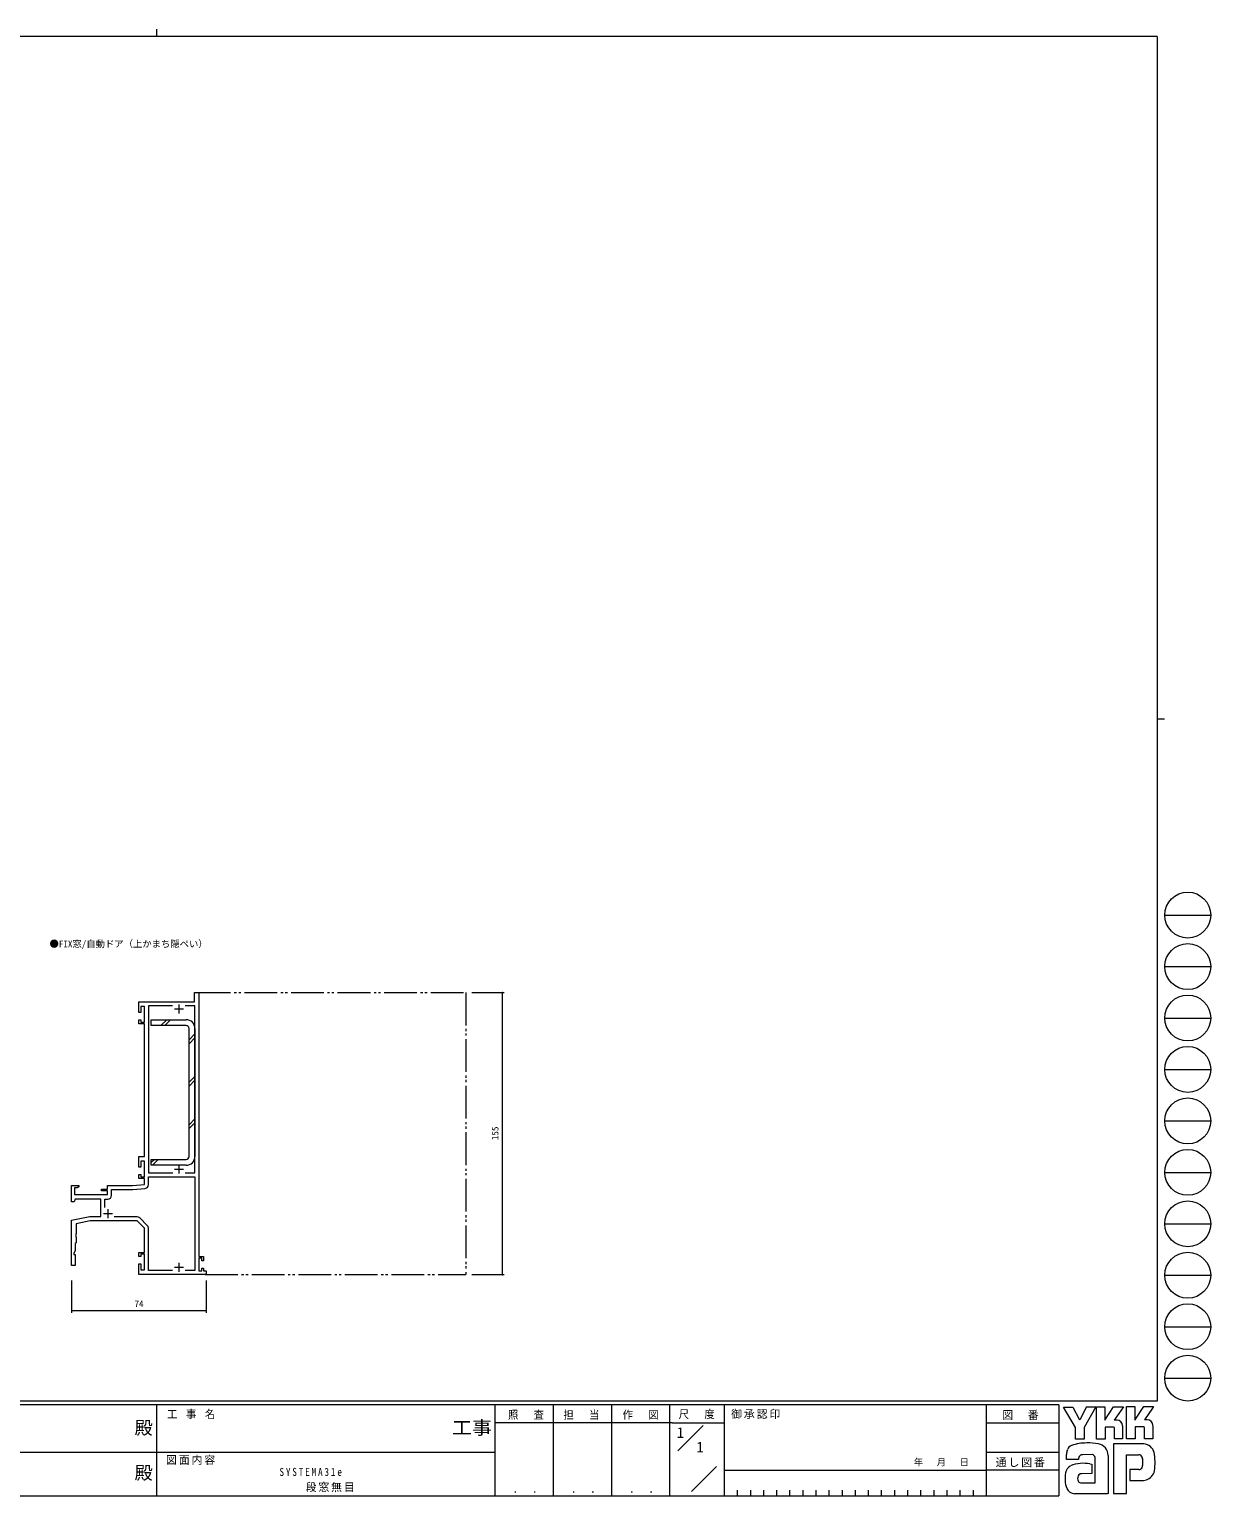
# Model space of a CAD drawing. Units: millimetres, scale not verified. Extents: x -594 to 539, y -420 to 386.
# Drawn here: x -110 to 539, y -420 to 386 of the extents above; entities that cross this region are included whole.
import ezdxf
from ezdxf.enums import TextEntityAlignment as Align

# ---------------------------------------------------------------- set-up
doc = ezdxf.new("R2010")
doc.units = ezdxf.units.MM
doc.header["$LTSCALE"] = 2
doc.linetypes.add('DOUBLE_CHAIN2', pattern=[12.8, 9, -1, 0.6, -0.6, 0.6, -1])
for name, color, linetype, lineweight in [('0-1_YKK_ZWAK', 7, 'Continuous', 9), ('0-3_YKK_D', 6, 'Continuous', 9), ('0-4_YKK_11', 7, 'Continuous', 9), ('0-5_YKK_12', 2, 'DOUBLE_CHAIN2', 9), ('0-6_YKK_13', 4, 'Continuous', 9)]:
    doc.layers.add(name, color=color, linetype=linetype, lineweight=lineweight)
doc.layers.add('0-2_USER1', color=4, linetype='Continuous')
doc.styles.add('ＭＳ ゴシック', font='')
doc.styles.get('ＭＳ ゴシック').set_extended_font_data('MS Gothic')

msp = doc.modelspace()

# ---------------------------------------------------------------- linework, layer by layer
at = {"layer": '0-1_YKK_ZWAK'}
for p, q in [((510, 382), (-590, 382)), ((-39.98, 386), (-39.98, 382)), ((510, 382), (510, -368)), ((510, 7), (514, 7)), ((514.252, -100.88), (539.452, -100.88)), ((514.252, -129.16), (539.452, -129.16)), ((514.252, -157.44), (539.452, -157.44)), ((514.252, -185.72), (539.452, -185.72)), ((514.252, -214), (539.452, -214)), ((514.252, -242.28), (539.452, -242.28)), ((514.252, -270.56), (539.452, -270.56)), ((514.252, -298.84), (539.452, -298.84)), ((514.252, -327.12), (539.452, -327.12)), ((514.252, -355.4), (539.452, -355.4)), ((510, -368), (-590, -368)), ((456, -370), (-590, -370)), ((-40, -370), (-40, -420)), ((146, -370), (146, -420)), ((178, -370), (178, -420)), ((210, -370), (210, -420)), ((242, -370), (242, -420)), ((272, -370), (272, -420)), ((416, -370), (416, -420)), ((456, -370), (456, -420)), ((458.624, -371.294), (463.644, -371.294)), ((465.188, -382.569), (458.624, -371.294)), ((471.194, -371.14), (467.544, -378.245)), ((476.657, -388.902), (476.657, -371.178)), ((487.97, -378.438), (486.486, -378.438)), ((493.106, -371.024), (497.778, -371.024)), ((493.106, -388.748), (493.106, -371.024)), ((502.682, -371.024), (508.088, -371.024)), ((507.548, -371.951), (503.088, -378.322)), ((504.572, -378.322), (503.088, -378.322)), ((508.088, -371.024), (507.548, -371.951)), ((243.406, -379.999), (146, -379.999)), ((243.406, -379.999), (272, -379.999)), ((246.529, -395.337), (260.376, -381.49)), ((416, -380), (456, -380)), ((485.963, -382.26), (481.406, -382.26)), ((491.06, -381.527), (491.06, -388.786)), ((497.971, -382.222), (497.971, -388.748)), ((502.528, -382.222), (497.971, -382.222)), ((503.146, -382.453), (502.528, -382.222)), ((503.146, -388.709), (503.146, -382.453)), ((507.663, -381.527), (507.663, -388.709)), ((502.605, -391.566), (486.04, -391.566)), ((486.04, -391.566), (486.04, -418.866)), ((497.971, -388.748), (493.106, -388.748)), ((503.146, -388.637), (503.218, -388.709)), ((507.663, -388.709), (503.146, -388.709)), ((-222, -395.999), (-38, -395.999)), ((-38, -395.999), (146, -395.999)), ((416, -395.999), (456, -395.999)), ((460.169, -400.1), (460.169, -397.344)), ((466.81, -400.1), (460.169, -400.1)), ((474.494, -397.436), (469.212, -397.536)), ((476.039, -412.958), (476.039, -399.057)), ((483.028, -397.976), (483.028, -418.828)), ((493.222, -397.513), (499.863, -397.513)), ((493.222, -418.866), (493.222, -397.513)), ((501.962, -399.652), (501.987, -403.415)), ((254.103, -417.636), (267.709, -404.03)), ((272, -406), (416, -406)), ((456, -405.999), (416, -405.999)), ((474.108, -407.9), (468.402, -407.907)), ((494.96, -405.699), (494.96, -411.607)), ((500.018, -405.699), (494.96, -405.699)), ((279.2, -417), (279.2, -420)), ((286.4, -417), (286.4, -420)), ((293.6, -417), (293.6, -420)), ((300.8, -417), (300.8, -420)), ((308, -417), (308, -420)), ((315.2, -417), (315.2, -420)), ((322.4, -417), (322.4, -420)), ((329.6, -417), (329.6, -420)), ((336.8, -417), (336.8, -420)), ((344, -417), (344, -420)), ((351.2, -417), (351.2, -420)), ((358.4, -417), (358.4, -420)), ((365.6, -417), (365.6, -420)), ((372.8, -417), (372.8, -420)), ((380, -417), (380, -420)), ((387.2, -417), (387.2, -420)), ((394.4, -417), (394.4, -420)), ((401.6, -417), (401.6, -420)), ((408.8, -417), (408.8, -420)), ((466.81, -418.944), (464.686, -418.944)), ((482.564, -418.905), (466.81, -418.944)), ((468.007, -412.958), (476.039, -412.958)), ((475.421, -412.958), (475.923, -412.958)), ((476.039, -412.957), (476.04, -412.958)), ((483.028, -418.828), (482.564, -418.905)), ((494.96, -411.607), (502.566, -411.607)), ((502.566, -411.607), (504.111, -411.259)), ((-590, -420), (456, -420))]:
    msp.add_line(p, q, dxfattribs=at)
for points in [[(463.644, -371.294), (467.235, -378.013), (467.544, -378.245)], [(471.194, -371.14), (476.374, -371.14), (469.899, -382.608)], [(476.657, -371.178), (481.252, -371.178), (481.252, -378.462), (486.078, -371.101)], [(486.078, -371.101), (491.543, -371.101), (486.486, -378.438)], [(497.778, -371.024), (497.778, -378.441), (502.682, -371.024)], [(469.899, -382.608), (469.899, -388.941), (465.188, -388.941), (465.188, -382.569)], [(481.406, -382.26), (481.406, -388.902), (476.657, -388.902)], [(491.06, -388.786), (486.58, -388.786), (486.58, -382.492), (485.963, -382.26)], [(473.104, -402.533), (474.108, -402.764), (474.108, -407.9)], [(486.04, -418.866), (492.102, -418.866), (493.222, -418.866)]]:
    msp.add_lwpolyline(points, dxfattribs=at)
for centre in [(526.852, -100.88), (526.852, -129.16), (526.852, -157.44), (526.852, -185.72), (526.852, -214), (526.852, -242.28), (526.852, -270.56), (526.852, -298.84), (526.852, -327.12), (526.852, -355.4)]:
    msp.add_circle(centre, 12.6, dxfattribs=at)
for centre, radius, start, end in [((487.97, -381.527), 3.089, 0.00165, 89.99603), ((504.572, -381.411), 3.089, 0.00165, 89.99603), ((467.37, -397.379), 7.196, 158.41083, 179.71774), ((464.009, -395.793), 3.491, 109.02126, 161.51263), ((471.317, -416.287), 25.257, 89.89165, 109.30847), ((472.059, -420.662), 29.64, 78.78009, 91.46938), ((476.758, -397.852), 6.355, 40.66422, 80.31693), ((476.441, -397.836), 6.588, 358.78058, 38.76563), ((502.388, -397.772), 6.202, 14.44571, 87.08746), ((469.601, -421.22), 19.013, 79.38097, 112.05824), ((469.822, -400.01), 3.013, 138.46381, 181.71359), ((469.021, -399.958), 2.43, 85.50551, 126.78038), ((473.794, -399.649), 2.321, 14.75519, 72.44994), ((500.093, -399.256), 1.756, 16.43123, 96.91661), ((496.759, -400.297), 5.248, 4.93422, 17.03551), ((479.094, -401.696), 29.8, 350.99026, 10.67624), ((475.213, -410.564), 15.832, 168.76372, 199.80078), ((465.181, -408.468), 5.583, 121.8271, 169.08475), ((469.689, -410.469), 3.384, 171.08202, 216.71922), ((468.414, -409.97), 2.064, 90.33952, 178.03638), ((500.019, -403.834), 1.865, 269.95467, 342.90144), ((496.728, -402.916), 5.281, 343.6902, 354.75362), ((502.479, -405.35), 6.13, 285.4429, 349.90448), ((465.2, -413.489), 5.461, 207.31435, 263.59464), ((468.357, -410.807), 2.18, 230.97279, 260.7549)]:
    msp.add_arc(centre, radius, start, end, dxfattribs=at)
at = {"layer": '0-3_YKK_D'}
for p, q in [((133.277, -143.477), (151.027, -143.477)), ((150.027, -143.477), (150.027, -298.477)), ((-86.723, -301.777), (-86.723, -319.477)), ((-12.723, -301.777), (-12.723, -319.477)), ((133.277, -298.477), (151.027, -298.477)), ((-12.723, -318.477), (-86.723, -318.477))]:
    msp.add_line(p, q, dxfattribs=at)
for centre, start, end in [((150.027, -143.477), 90, 270), ((150.027, -143.477), 270, 90), ((150.027, -298.477), 90, 270), ((150.027, -298.477), 270, 90), ((-86.723, -318.477), 0, 180), ((-86.723, -318.477), 180, 0), ((-12.723, -318.477), 0, 180), ((-12.723, -318.477), 180, 0)]:
    msp.add_arc(centre, 0.106, start, end, dxfattribs=at)
at = {"layer": '0-4_YKK_11'}
for p, q in [((-31.187, -150.677), (-44.523, -150.677)), ((-30.223, -152.477), (-25.223, -152.477)), ((-27.723, -149.977), (-27.723, -154.977)), ((-30.223, -240.477), (-25.223, -240.477)), ((-27.723, -237.977), (-27.723, -242.977)), ((-68.523, -261.62), (-68.523, -256.977)), ((-69.223, -264.977), (-64.223, -264.977)), ((-66.723, -262.477), (-66.723, -267.477)), ((-50.64, -266.777), (-63.366, -266.777)), ((-45.109, -271.48), (-49.226, -267.363)), ((-30.223, -294.477), (-25.223, -294.477)), ((-27.723, -291.977), (-27.723, -296.977))]:
    msp.add_line(p, q, dxfattribs=at)
for points in [[(-16.723, -143.477), (-16.723, -288.477), (-14.123, -288.477), (-14.123, -290.977), (-15.123, -290.977), (-15.123, -289.477), (-16.723, -289.477), (-16.723, -296.477), (-15.123, -296.477), (-15.123, -294.977), (-14.123, -294.977), (-14.123, -296.477), (-12.723, -296.477), (-12.723, -298.477), (-49.723, -298.477), (-49.723, -292.477), (-48.723, -292.477), (-48.723, -295.777), (-46.723, -295.777), (-46.723, -287.277), (-48.723, -287.277), (-48.723, -288.477), (-49.723, -288.477), (-49.723, -286.277), (-46.723, -286.277), (-46.723, -272.977), (-50.723, -268.977), (-76.476, -268.977), (-84.223, -270.526), (-84.223, -276.019), (-84.343, -276.202), (-84.343, -276.752), (-84.223, -276.935), (-84.223, -277.019), (-84.343, -277.202), (-84.343, -277.752), (-84.223, -277.935), (-84.223, -280.977), (-84.723, -281.477), (-84.723, -285.261)], [(-46.723, -160.677), (-49.723, -160.677), (-49.723, -158.477), (-48.723, -158.477), (-48.723, -159.677), (-46.723, -159.677), (-46.723, -151.177), (-48.723, -151.177), (-48.723, -154.477), (-49.723, -154.477), (-49.723, -148.477), (-19.223, -148.477), (-19.223, -143.477), (-16.723, -143.477)], [(-31.187, -150.677), (-44.523, -150.677), (-44.523, -242.477), (-31.105, -242.477)], [(-24.341, -242.477), (-18.923, -242.477), (-18.923, -150.677), (-24.259, -150.677)], [(-84.723, -285.261), (-85.523, -286.977), (-85.523, -287.477), (-84.723, -287.477), (-84.723, -293.477), (-86.723, -293.477), (-86.723, -268.477), (-76.723, -266.477), (-70.723, -266.477), (-70.723, -256.977), (-84.821, -256.977), (-85.223, -258.477), (-86.723, -258.477), (-86.723, -249.477), (-82.723, -249.477), (-82.723, -250.277), (-83.589, -250.777), (-85.093, -250.777), (-85.093, -254.477), (-67.023, -254.477), (-67.023, -252.477), (-70.223, -252.477), (-70.223, -251.477), (-67.023, -251.477), (-67.023, -249.477), (-53.223, -249.477), (-46.723, -248.908), (-46.723, -245.677), (-49.723, -245.677), (-49.723, -243.477), (-48.723, -243.477), (-48.723, -244.677), (-46.723, -244.677), (-46.723, -236.177), (-48.723, -236.177), (-48.723, -239.477), (-49.723, -239.477), (-49.723, -233.477), (-46.723, -233.477), (-46.723, -160.677)], [(-44.523, -249.092), (-44.523, -244.677), (-18.923, -244.677), (-18.923, -296.277), (-24.259, -296.277)], [(-68.523, -261.62), (-68.523, -256.977), (-66.823, -256.977)], [(-64.823, -254.977), (-64.823, -251.677), (-53.127, -251.677), (-46.349, -251.084)], [(-31.187, -296.277), (-44.523, -296.277), (-44.523, -272.894)]]:
    msp.add_lwpolyline(points, dxfattribs=at)
for centre, start, end in [((-46.523, -249.092), 274.99997, 359.99998), ((-66.823, -254.977), 270, 359.99998), ((-50.64, -268.777), 45, 90), ((-46.523, -272.894), 359.99998, 44.99998)]:
    msp.add_arc(centre, 2, start, end, dxfattribs=at)
at = {"layer": '0-5_YKK_12'}
for p, q in [((-17.273, -143.477), (130.027, -143.477)), ((130.027, -143.477), (130.027, -298.477)), ((-13.273, -298.477), (130.027, -298.477))]:
    msp.add_line(p, q, dxfattribs=at)
at = {"layer": '0-6_YKK_13'}
for p, q in [((-37.609, -161.577), (-34.409, -158.377)), ((-35.486, -161.577), (-32.286, -158.377)), ((-22.123, -233.577), (-22.123, -163.177)), ((-22.123, -169.426), (-18.923, -166.226)), ((-22.123, -171.549), (-18.923, -168.349)), ((-18.923, -163.177), (-18.923, -233.577)), ((-22.123, -192.76), (-18.923, -189.56)), ((-22.123, -194.883), (-18.923, -191.683)), ((-22.123, -216.095), (-18.923, -212.895)), ((-22.123, -218.218), (-18.923, -215.018)), ((-42.923, -236.895), (-41.205, -235.177)), ((-42.282, -238.377), (-39.082, -235.177))]:
    msp.add_line(p, q, dxfattribs=at)
for points in [[(-23.723, -161.577), (-42.923, -161.577), (-42.923, -158.377), (-23.723, -158.377)], [(-23.723, -238.377), (-42.923, -238.377), (-42.923, -235.177), (-23.723, -235.177)]]:
    msp.add_lwpolyline(points, dxfattribs=at)
for centre, radius, start, end in [((-23.723, -163.177), 4.8, 0, 90), ((-23.723, -163.177), 1.6, 0, 90), ((-23.723, -233.577), 4.8, 270, 0), ((-23.723, -233.577), 1.6, 270, 0)]:
    msp.add_arc(centre, radius, start, end, dxfattribs=at)

# ---------------------------------------------------------------- texts
at = {"layer": '0-1_YKK_ZWAK', "color": 3, "style": 'ＭＳ ゴシック'}
for p in [(-52.117, -388.509), (-52.117, -413.254)]:
    msp.add_text('殿', height=7.331, dxfattribs=at).set_placement(p, align=Align.BOTTOM_LEFT)
at = {"layer": '0-1_YKK_ZWAK', "color": 3, "style": 'ＭＳ ゴシック', "width": 1.1}
msp.add_text('工事', height=7.331, dxfattribs=at).set_placement((122.331, -388.509), align=Align.BOTTOM_LEFT)
at = {"layer": '0-1_YKK_ZWAK', "color": 4, "style": 'ＭＳ ゴシック'}
msp.add_text('年   月   日', height=3.666, dxfattribs=at).set_placement((376.252, -404.527), align=Align.BOTTOM_LEFT)
at = {"layer": '0-1_YKK_ZWAK', "char_height": 4.399, "attachment_point": 7, "style": 'ＭＳ ゴシック'}
for s, insert in [('\\T1.22;\\W0.95;工\\~事\\~名', (-34.268, -377.904)), ('\\T1.24;\\W0.95;照\\~\\~査', (153.127, -378.257)), ('\\T1.24;\\W0.95;担\\~\\~当', (183.649, -378.257)), ('\\T1.24;\\W0.95;作\\~\\~図', (216.171, -378.231)), ('\\T1.24;\\W0.95;尺\\~\\~度', (247.018, -377.91)), ('\\T1.17;御承認印', (275.81, -377.904)), ('\\T1.17;図\u3000番', (424.854, -378.374)), ('\\T1.17;図面内容', (-34.832, -403.069)), ('\\T1.17;通し図番', (421.255, -404.406)), ('\\T1.24;\\W0.95;\\~．\\~．', (152.364, -418.494)), ('\\T1.24;\\W0.95;\\~．\\~．', (184.364, -418.494)), ('\\T1.24;\\W0.95;\\~．\\~．', (216.364, -418.494))]:
    msp.add_mtext(s, dxfattribs=dict(at, insert=insert))
at = {"layer": '0-2_USER1', "style": 'ＭＳ ゴシック'}
msp.add_text('●FIX窓/自動ドア（上かまち隠ぺい）', height=3.666, dxfattribs=at).set_placement((-98.868, -119.634), align=Align.BOTTOM_LEFT)
at = {"layer": '0-2_USER1', "color": 7, "style": 'ＭＳ ゴシック'}
for p in [(246, -389.999), (256.762, -397.999)]:
    msp.add_text('1', height=5.865, dxfattribs=at).set_placement(p, align=Align.BOTTOM_LEFT)
at = {"layer": '0-2_USER1', "color": 7, "char_height": 4.399, "attachment_point": 7, "style": 'ＭＳ ゴシック'}
for s, insert in [('\\T1.39;\\W0.85;SYSTEMA31e', (27.539, -409.213)), ('\\T1.17;段窓無目', (41.91, -418.035))]:
    msp.add_mtext(s, dxfattribs=dict(at, insert=insert))
at = {"layer": '0-3_YKK_D', "color": 4, "style": 'ＭＳ ゴシック'}
msp.add_text('155', height=3.666, rotation=90, dxfattribs=at).set_placement((149.027, -224.577), align=Align.BOTTOM_LEFT)
msp.add_text('74', height=3.666, dxfattribs=at).set_placement((-52.161, -317.477), align=Align.BOTTOM_LEFT)

doc.saveas('drawing.dxf')
